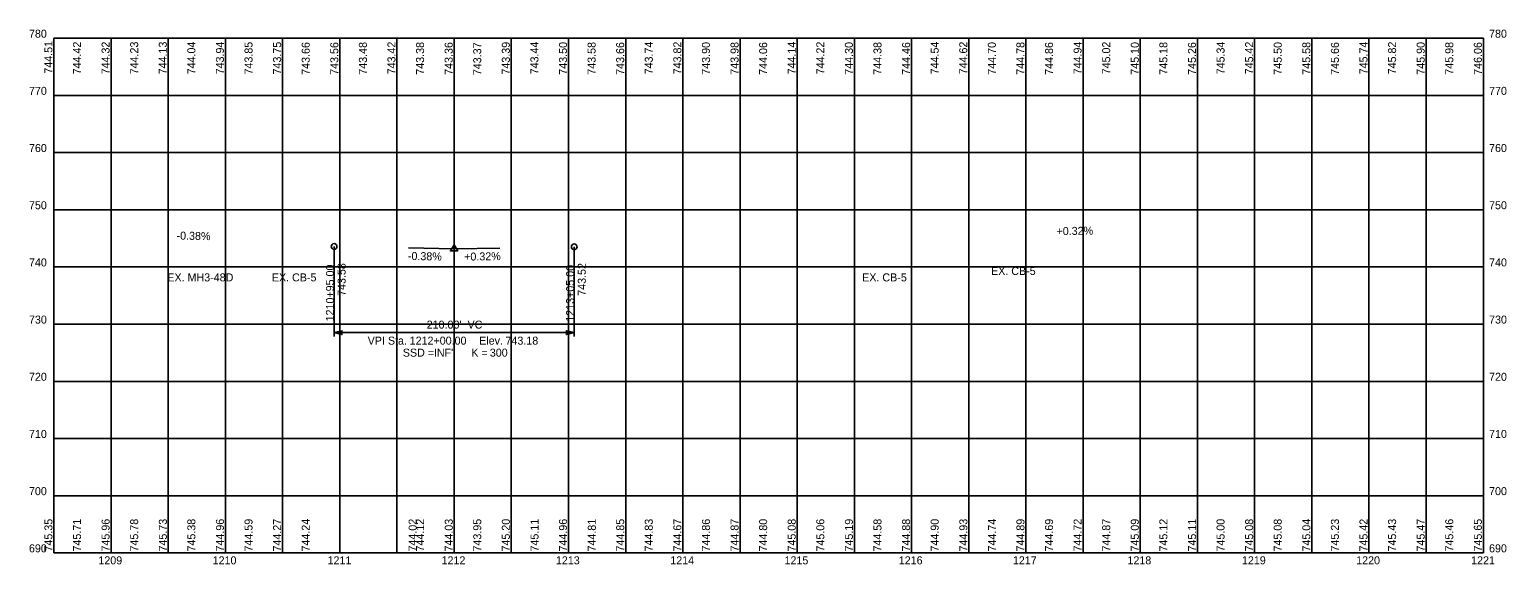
# Model space of a CAD drawing. Extents: x 3100 to 4392, y 680 to 1148.
import ezdxf

# ---------------------------------------------------------------- set-up
doc = ezdxf.new("R2010")
doc.units = 0
for name, color, linetype in [('PF_P_Sta_Elev_Text', 7, 'Continuous'), ('PF_P_Text', 7, 'Continuous'), ('PF_P_Text_Curve', 7, 'Continuous'), ('PF_P_Text_Grade', 7, 'Continuous'), ('PF_P_Text_Points', 7, 'Continuous'), ('PF_P_Text_Strip_Grades_20', 7, 'Continuous'), ('PF_X_Text_Strip_Grade', 7, 'Continuous'), ('SH_Major_Grid_Line', 7, 'Continuous'), ('SH_Text', 7, 'Continuous')]:
    doc.layers.add(name, color=color, linetype=linetype)

msp = doc.modelspace()

# ---------------------------------------------------------------- linework, layer by layer
at = {"layer": 'PF_P_Text'}
msp.add_lwpolyline([(3471.5, 959.5), (3468.3, 954.1), (3474.6, 954.1)], close=True, dxfattribs=at)
msp.add_lwpolyline([(3471.5, 959.5), (3468.3, 954.1), (3474.6, 954.1)], close=True, dxfattribs=at)
at = {"layer": 'PF_P_Text_Curve'}
for p, q in [((3366.5, 957.9), (3366.5, 879.1)), ((3576.5, 957.6), (3576.5, 879.1)), ((3366.5, 882.8), (3366.5, 882.3)), ((3366.5, 882.6), (3576.5, 882.6)), ((3576.5, 882.3), (3576.5, 882.8))]:
    msp.add_line(p, q, dxfattribs=at)
for points in [[(3366.5, 882.6), (3373.3, 884.3), (3373.3, 880.9)], [(3576.5, 882.6), (3569.7, 880.9), (3569.7, 884.3)]]:
    msp.add_lwpolyline(points, close=True, dxfattribs=at)
for centre in [(3366.5, 957.9), (3576.5, 957.6)]:
    msp.add_circle(centre, 2.5, dxfattribs=at)
at = {"layer": 'PF_P_Text_Grade'}
for q in [(3431.5, 956.7), (3431.5, 956.7), (3511.5, 956.5), (3511.5, 956.5), (3471.5, 955.9), (3471.5, 955.9)]:
    msp.add_line((3471.5, 955.9), q, dxfattribs=at)
msp.add_circle((3471.5, 955.9), 0.25, dxfattribs=at)
msp.add_circle((3471.5, 955.9), 0.25, dxfattribs=at)
msp.add_circle((3471.5, 955.9), 0.25, dxfattribs=at)
msp.add_circle((3471.5, 955.9), 0.25, dxfattribs=at)
at = {"layer": 'SH_Major_Grid_Line'}
for p, q in [((3121.5, 1140), (4371.5, 1140)), ((3121.5, 690), (3121.5, 1140)), ((3121.5, 690), (3121.5, 1140)), ((3171.5, 690), (3171.5, 1140)), ((3221.5, 690), (3221.5, 1140)), ((3271.5, 690), (3271.5, 1140)), ((3321.5, 690), (3321.5, 1140)), ((3371.5, 690), (3371.5, 1140)), ((3421.5, 690), (3421.5, 1140)), ((3471.5, 690), (3471.5, 1140)), ((3521.5, 690), (3521.5, 1140)), ((3571.5, 690), (3571.5, 1140)), ((3621.5, 690), (3621.5, 1140)), ((3671.5, 690), (3671.5, 1140)), ((3721.5, 690), (3721.5, 1140)), ((3771.5, 690), (3771.5, 1140)), ((3821.5, 690), (3821.5, 1140)), ((3871.5, 690), (3871.5, 1140)), ((3921.5, 690), (3921.5, 1140)), ((3971.5, 690), (3971.5, 1140)), ((4021.5, 690), (4021.5, 1140)), ((4071.5, 690), (4071.5, 1140)), ((4121.5, 690), (4121.5, 1140)), ((4171.5, 690), (4171.5, 1140)), ((4221.5, 690), (4221.5, 1140)), ((4271.5, 690), (4271.5, 1140)), ((4321.5, 690), (4321.5, 1140)), ((4371.5, 690), (4371.5, 1140)), ((3121.5, 1090), (4371.5, 1090)), ((3121.5, 1040), (4371.5, 1040)), ((3121.5, 990), (4371.5, 990)), ((3121.5, 940), (4371.5, 940)), ((3121.5, 890), (4371.5, 890)), ((3121.5, 840), (4371.5, 840)), ((3121.5, 790), (4371.5, 790)), ((3121.5, 740), (4371.5, 740)), ((3121.5, 690), (4371.5, 690))]:
    msp.add_line(p, q, dxfattribs=at)

# ---------------------------------------------------------------- texts
at = {"layer": 'PF_P_Sta_Elev_Text'}
for s, p in [('780', (3099.7, 1140.5)), ('780', (4376.5, 1140.5)), ('770', (3099.7, 1090.5)), ('770', (4376.5, 1090.5)), ('760', (3099.7, 1040.5)), ('760', (4376.5, 1040.5)), ('750', (3099.7, 990.5)), ('750', (4376.5, 990.5)), ('740', (3099.7, 940.5)), ('740', (4376.5, 940.5)), ('730', (3099.7, 890.5)), ('730', (4376.5, 890.5)), ('720', (3099.7, 840.5)), ('720', (4376.5, 840.5)), ('710', (3099.7, 790.5)), ('710', (4376.5, 790.5)), ('700', (3099.7, 740.5)), ('700', (4376.5, 740.5)), ('690', (3099.7, 690.5)), ('690', (4376.5, 690.5)), ('1209', (3160.4, 680)), ('1210', (3260.3, 680)), ('1211', (3360.8, 680)), ('1212', (3460.5, 680)), ('1213', (3560.5, 680)), ('1214', (3660.5, 680)), ('1215', (3760.4, 680)), ('1216', (3860.3, 680)), ('1217', (3960.1, 680)), ('1218', (4060.3, 680)), ('1219', (4160.4, 680)), ('1220', (4260.3, 680)), ('1221', (4360.8, 680))]:
    msp.add_text(s, height=7, dxfattribs=at).set_placement(p)
at = {"layer": 'PF_P_Text_Curve'}
for s, p in [("210.00'", (3447.5, 886.1)), (' VC', (3480.6, 886.1)), ('VPI Sta. ', (3395.9, 872.1)), ('1212+00.00', (3432.6, 872.1)), ('   Elev. ', (3485.6, 872.1)), ('743.18', (3516.4, 872.1)), ('SSD = ', (3426.6, 861.6)), ("INF'", (3453.8, 861.6)), ('K = ', (3486.5, 861.6)), ('300', (3502.7, 861.6))]:
    msp.add_text(s, height=7, dxfattribs=at).set_placement(p)
at = {"layer": 'PF_P_Text_Grade'}
for s, rotation, p in [('-0.38%', 358.9115, (3228.7, 964)), ('-0.38%', 358.9115, (3228.7, 964)), ('+0.32%', 0.9167, (3998.3, 967.8)), ('+0.32%', 0.9167, (3998.3, 967.8)), ('-0.38%', 358.9115, (3431, 946.2)), ('-0.38%', 358.9115, (3431, 946.2)), ('+0.32%', 0.9167, (3480.3, 945.5)), ('+0.32%', 0.9167, (3480.3, 945.5))]:
    msp.add_text(s, height=7, rotation=rotation, dxfattribs=at).set_placement(p)
at = {"layer": 'PF_P_Text_Points'}
for s, p in [('743.58', (3376.6, 914.7)), ('743.58', (3376.6, 914.7)), ('743.52', (3586.6, 914.8)), ('743.52', (3586.6, 914.8)), ('1210+95.00', (3366.4, 892.4)), ('1210+95.00', (3366.4, 892.4)), ('1213+05.00', (3576.4, 892.1)), ('1213+05.00', (3576.4, 892.1))]:
    msp.add_text(s, height=7, rotation=90, dxfattribs=at).set_placement(p)
at = {"layer": 'PF_P_Text_Strip_Grades_20'}
for s, p in [('744.51', (3120.2, 1109)), ('744.51', (3120.2, 1109)), ('744.42', (3145.2, 1108.4)), ('744.42', (3145.2, 1108.4)), ('744.32', (3170.2, 1108.4)), ('744.32', (3170.2, 1108.4)), ('744.23', (3195.2, 1108.4)), ('744.23', (3195.2, 1108.4)), ('744.13', (3220.2, 1108.4)), ('744.13', (3220.2, 1108.4)), ('744.04', (3245.2, 1108.4)), ('744.04', (3245.2, 1108.4)), ('743.94', (3270.2, 1108.4)), ('743.94', (3270.2, 1108.4)), ('743.42', (3420.2, 1108.4)), ('743.42', (3420.2, 1108.4)), ('743.44', (3545.2, 1108.4)), ('743.44', (3545.2, 1108.4)), ('743.74', (3645.2, 1108.4)), ('743.74', (3645.2, 1108.4)), ('743.82', (3670.2, 1108.4)), ('743.82', (3670.2, 1108.4)), ('744.14', (3770.2, 1108.4)), ('744.14', (3770.2, 1108.4)), ('744.22', (3795.2, 1108.4)), ('744.22', (3795.2, 1108.4)), ('744.54', (3895.2, 1108.4)), ('744.54', (3895.2, 1108.4)), ('744.62', (3920.2, 1108.4)), ('744.62', (3920.2, 1108.4)), ('744.94', (4020.2, 1108.4)), ('744.94', (4020.2, 1108.4)), ('745.02', (4045.2, 1108.4)), ('745.02', (4045.2, 1108.4)), ('745.34', (4145.2, 1108.4)), ('745.34', (4145.2, 1108.4)), ('745.42', (4170.2, 1108.4)), ('745.42', (4170.2, 1108.4)), ('745.74', (4270.2, 1108.4)), ('745.74', (4270.2, 1108.4)), ('745.82', (4295.2, 1108.4)), ('745.82', (4295.2, 1108.4)), ('743.85', (3295.2, 1108.3)), ('743.85', (3295.2, 1108.3)), ('743.75', (3320.2, 1108.3)), ('743.75', (3320.2, 1108.3)), ('743.66', (3345.2, 1108)), ('743.66', (3345.2, 1108)), ('743.56', (3370.2, 1108)), ('743.56', (3370.2, 1108)), ('743.48', (3395.2, 1108.1)), ('743.48', (3395.2, 1108.1)), ('743.38', (3445.2, 1108.1)), ('743.38', (3445.2, 1108.1)), ('743.36', (3470.2, 1108)), ('743.36', (3470.2, 1108)), ('743.37', (3495.2, 1107.7)), ('743.37', (3495.2, 1107.7)), ('743.39', (3520.2, 1108.2)), ('743.39', (3520.2, 1108.2)), ('743.50', (3570.2, 1108.1)), ('743.50', (3570.2, 1108.1)), ('743.58', (3595.2, 1108.1)), ('743.58', (3595.2, 1108.1)), ('743.66', (3620.2, 1108)), ('743.66', (3620.2, 1108)), ('743.90', (3695.2, 1108.1)), ('743.90', (3695.2, 1108.1)), ('743.98', (3720.2, 1108.1)), ('743.98', (3720.2, 1108.1)), ('744.06', (3745.2, 1108)), ('744.06', (3745.2, 1108)), ('744.30', (3820.2, 1108.1)), ('744.30', (3820.2, 1108.1)), ('744.38', (3845.2, 1108.1)), ('744.38', (3845.2, 1108.1)), ('744.46', (3870.2, 1108)), ('744.46', (3870.2, 1108)), ('744.70', (3945.2, 1108.1)), ('744.70', (3945.2, 1108.1)), ('744.78', (3970.2, 1108.1)), ('744.78', (3970.2, 1108.1)), ('744.86', (3995.2, 1108)), ('744.86', (3995.2, 1108)), ('745.10', (4070.2, 1108.1)), ('745.10', (4070.2, 1108.1)), ('745.18', (4095.2, 1108.1)), ('745.18', (4095.2, 1108.1)), ('745.26', (4120.2, 1108)), ('745.26', (4120.2, 1108)), ('745.50', (4195.2, 1108.1)), ('745.50', (4195.2, 1108.1)), ('745.58', (4220.2, 1108.1)), ('745.58', (4220.2, 1108.1)), ('745.66', (4245.2, 1108)), ('745.66', (4245.2, 1108)), ('745.90', (4320.2, 1108.1)), ('745.90', (4320.2, 1108.1)), ('745.98', (4345.2, 1108.1)), ('745.98', (4345.2, 1108.1)), ('746.06', (4370.2, 1108)), ('746.06', (4370.2, 1108))]:
    msp.add_text(s, height=7, rotation=90, dxfattribs=at).set_placement(p)
at = {"layer": 'PF_X_Text_Strip_Grade'}
for s, p in [('745.35', (3120.2, 691.2)), ('745.35', (3120.2, 691.2)), ('745.35', (3120.2, 691.2)), ('745.35', (3120.2, 691.2)), ('745.71', (3145.2, 691.2)), ('745.71', (3145.2, 691.2)), ('745.71', (3145.2, 691.2)), ('745.71', (3145.2, 691.2)), ('745.96', (3170.2, 691.2)), ('745.96', (3170.2, 691.2)), ('745.96', (3170.2, 691.2)), ('745.96', (3170.2, 691.2)), ('745.78', (3195.2, 691.2)), ('745.78', (3195.2, 691.2)), ('745.78', (3195.2, 691.2)), ('745.78', (3195.2, 691.2)), ('745.73', (3220.3, 691.2)), ('745.73', (3220.3, 691.2)), ('745.73', (3220.3, 691.2)), ('745.73', (3220.3, 691.2)), ('745.38', (3245.2, 691.2)), ('745.38', (3245.2, 691.2)), ('745.38', (3245.2, 691.2)), ('745.38', (3245.2, 691.2)), ('744.96', (3270.2, 691.2)), ('744.96', (3270.2, 691.2)), ('744.96', (3270.2, 691.2)), ('744.96', (3270.2, 691.2)), ('744.59', (3295.2, 691.2)), ('744.59', (3295.2, 691.2)), ('744.59', (3295.2, 691.2)), ('744.59', (3295.2, 691.2)), ('744.27', (3320.2, 691.2)), ('744.27', (3320.2, 691.2)), ('744.27', (3320.2, 691.2)), ('744.27', (3320.2, 691.2)), ('744.24', (3345.2, 691.2)), ('744.24', (3345.2, 691.2)), ('744.24', (3345.2, 691.2)), ('744.24', (3345.2, 691.2)), ('744.02', (3438.7, 691.2)), ('744.02', (3438.7, 691.2)), ('744.02', (3438.7, 691.2)), ('744.02', (3438.7, 691.2)), ('744.12', (3445.2, 691.2)), ('744.12', (3445.2, 691.2)), ('744.12', (3445.2, 691.2)), ('744.12', (3445.2, 691.2)), ('744.03', (3470.3, 691.2)), ('744.03', (3470.3, 691.2)), ('744.03', (3470.3, 691.2)), ('744.03', (3470.3, 691.2)), ('743.95', (3495.2, 691.2)), ('743.95', (3495.2, 691.2)), ('743.95', (3495.2, 691.2)), ('743.95', (3495.2, 691.2)), ('745.20', (3520.2, 691.2)), ('745.20', (3520.2, 691.2)), ('745.20', (3520.2, 691.2)), ('745.20', (3520.2, 691.2)), ('745.11', (3545.3, 691.2)), ('745.11', (3545.3, 691.2)), ('745.11', (3545.3, 691.2)), ('745.11', (3545.3, 691.2)), ('744.96', (3570.2, 691.2)), ('744.96', (3570.2, 691.2)), ('744.96', (3570.2, 691.2)), ('744.96', (3570.2, 691.2)), ('744.81', (3595.4, 691.2)), ('744.81', (3595.4, 691.2)), ('744.81', (3595.4, 691.2)), ('744.81', (3595.4, 691.2)), ('744.85', (3620.2, 691.2)), ('744.85', (3620.2, 691.2)), ('744.85', (3620.2, 691.2)), ('744.85', (3620.2, 691.2)), ('744.83', (3645.2, 691.2)), ('744.83', (3645.2, 691.2)), ('744.83', (3645.2, 691.2)), ('744.83', (3645.2, 691.2)), ('744.67', (3670.2, 691.2)), ('744.67', (3670.2, 691.2)), ('744.67', (3670.2, 691.2)), ('744.67', (3670.2, 691.2)), ('744.86', (3695.2, 691.2)), ('744.86', (3695.2, 691.2)), ('744.86', (3695.2, 691.2)), ('744.86', (3695.2, 691.2)), ('744.87', (3720.2, 691.2)), ('744.87', (3720.2, 691.2)), ('744.87', (3720.2, 691.2)), ('744.87', (3720.2, 691.2)), ('744.80', (3745.2, 691.2)), ('744.80', (3745.2, 691.2)), ('744.80', (3745.2, 691.2)), ('744.80', (3745.2, 691.2)), ('745.08', (3770.2, 691.2)), ('745.08', (3770.2, 691.2)), ('745.08', (3770.2, 691.2)), ('745.08', (3770.2, 691.2)), ('745.06', (3795.2, 691.2)), ('745.06', (3795.2, 691.2)), ('745.06', (3795.2, 691.2)), ('745.06', (3795.2, 691.2)), ('745.19', (3820.2, 691.2)), ('745.19', (3820.2, 691.2)), ('745.19', (3820.2, 691.2)), ('745.19', (3820.2, 691.2)), ('744.58', (3845.2, 691.2)), ('744.58', (3845.2, 691.2)), ('744.58', (3845.2, 691.2)), ('744.58', (3845.2, 691.2)), ('744.88', (3870.2, 691.2)), ('744.88', (3870.2, 691.2)), ('744.88', (3870.2, 691.2)), ('744.88', (3870.2, 691.2)), ('744.90', (3895.2, 691.2)), ('744.90', (3895.2, 691.2)), ('744.90', (3895.2, 691.2)), ('744.90', (3895.2, 691.2)), ('744.93', (3920.3, 691.2)), ('744.93', (3920.3, 691.2)), ('744.93', (3920.3, 691.2)), ('744.93', (3920.3, 691.2)), ('744.74', (3945.4, 691.2)), ('744.74', (3945.4, 691.2)), ('744.74', (3945.4, 691.2)), ('744.74', (3945.4, 691.2)), ('744.89', (3970.2, 691.2)), ('744.89', (3970.2, 691.2)), ('744.89', (3970.2, 691.2)), ('744.89', (3970.2, 691.2)), ('744.69', (3995.2, 691.2)), ('744.69', (3995.2, 691.2)), ('744.69', (3995.2, 691.2)), ('744.69', (3995.2, 691.2)), ('744.72', (4020.2, 691.2)), ('744.72', (4020.2, 691.2)), ('744.72', (4020.2, 691.2)), ('744.72', (4020.2, 691.2)), ('744.87', (4045.2, 691.2)), ('744.87', (4045.2, 691.2)), ('744.87', (4045.2, 691.2)), ('744.87', (4045.2, 691.2)), ('745.09', (4070.2, 691.2)), ('745.09', (4070.2, 691.2)), ('745.09', (4070.2, 691.2)), ('745.09', (4070.2, 691.2)), ('745.12', (4095.2, 691.2)), ('745.12', (4095.2, 691.2)), ('745.12', (4095.2, 691.2)), ('745.12', (4095.2, 691.2)), ('745.11', (4120.3, 691.2)), ('745.11', (4120.3, 691.2)), ('745.11', (4120.3, 691.2)), ('745.11', (4120.3, 691.2)), ('745.00', (4145.2, 691.2)), ('745.00', (4145.2, 691.2)), ('745.00', (4145.2, 691.2)), ('745.00', (4145.2, 691.2)), ('745.08', (4170.2, 691.2)), ('745.08', (4170.2, 691.2)), ('745.08', (4170.2, 691.2)), ('745.08', (4170.2, 691.2)), ('745.08', (4195.2, 691.2)), ('745.08', (4195.2, 691.2)), ('745.08', (4195.2, 691.2)), ('745.08', (4195.2, 691.2)), ('745.04', (4220.2, 691.2)), ('745.04', (4220.2, 691.2)), ('745.04', (4220.2, 691.2)), ('745.04', (4220.2, 691.2)), ('745.23', (4245.2, 691.2)), ('745.23', (4245.2, 691.2)), ('745.23', (4245.2, 691.2)), ('745.23', (4245.2, 691.2)), ('745.42', (4270.2, 691.2)), ('745.42', (4270.2, 691.2)), ('745.42', (4270.2, 691.2)), ('745.42', (4270.2, 691.2)), ('745.43', (4295.2, 691.2)), ('745.43', (4295.2, 691.2)), ('745.43', (4295.2, 691.2)), ('745.43', (4295.2, 691.2)), ('745.47', (4320.2, 691.2)), ('745.47', (4320.2, 691.2)), ('745.47', (4320.2, 691.2)), ('745.47', (4320.2, 691.2)), ('745.46', (4345.2, 691.2)), ('745.46', (4345.2, 691.2)), ('745.46', (4345.2, 691.2)), ('745.46', (4345.2, 691.2)), ('745.65', (4370.2, 691.2)), ('745.65', (4370.2, 691.2)), ('745.65', (4370.2, 691.2)), ('745.65', (4370.2, 691.2))]:
    msp.add_text(s, height=7, rotation=90, dxfattribs=at).set_placement(p)
at = {"layer": 'SH_Text'}
for s, p in [('EX. MH3-48D', (3220.7, 927.4)), ('EX. CB-5', (3312.1, 927.4)), ('EX. CB-5', (3828.3, 927.4)), ('EX. CB-5', (3941, 933))]:
    msp.add_text(s, height=7, dxfattribs=at).set_placement(p)

doc.saveas('drawing.dxf')
